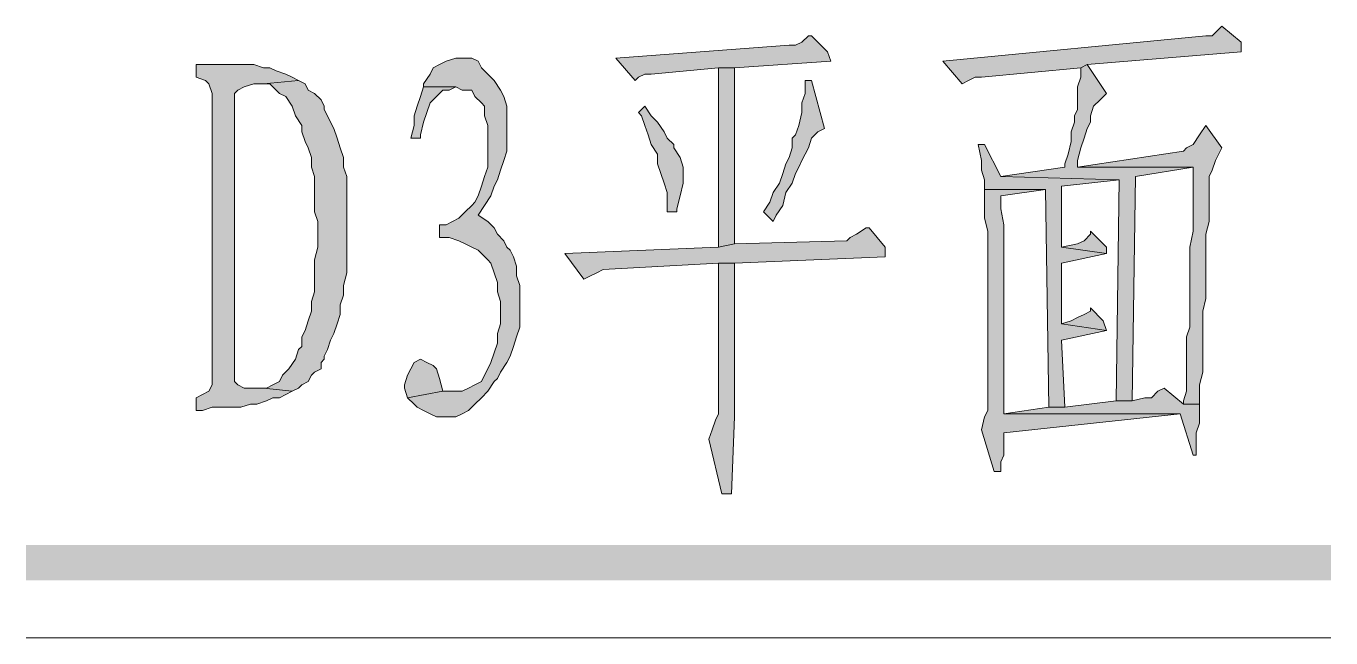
# Model space of a CAD drawing. Header units: millimetres. Extents: x 24 to 410, y 10 to 282.
# Drawn here: x 123.19 to 140.42, y 191.64 to 199.73 of the extents above; entities that cross this region are included whole.
import ezdxf

# ---------------------------------------------------------------- set-up
doc = ezdxf.new("R2010")
doc.units = ezdxf.units.MM

msp = doc.modelspace()

# ---------------------------------------------------------------- hatches: boundary and pattern name
h = msp.add_hatch(color=7)
h.dxf.hatch_style = 2
h.paths.add_polyline_path([(138.980333, 199.728667), (138.938, 199.686333), (138.853333, 199.601667), (138.768667, 199.601667), (135.297333, 199.263), (135.551333, 198.966667), (135.636, 199.009), (135.720667, 199.051333), (135.805333, 199.051333), (137.117667, 199.178333), (137.202333, 199.220667), (139.234333, 199.39), (139.234333, 199.517)])
h = msp.add_hatch(color=7)
h.dxf.hatch_style = 2
h.paths.add_polyline_path([(133.561667, 199.601667), (133.519333, 199.601667), (133.434667, 199.517), (133.35, 199.474667), (133.265333, 199.474667), (130.979333, 199.305333), (131.233333, 199.009), (131.275667, 199.051333), (131.360333, 199.093667), (131.445, 199.093667), (132.334, 199.178333), (132.545667, 199.178333), (133.815667, 199.263), (133.773333, 199.39)])
h = msp.add_hatch(color=7)
h.dxf.hatch_style = 2
h.paths.add_polyline_path([(126.195667, 199.220667), (125.433667, 199.220667), (125.433667, 199.051333), (125.560667, 199.009), (125.603, 198.966667), (125.645333, 198.839667), (125.645333, 194.987333), (125.603, 194.902667), (125.518333, 194.860333), (125.433667, 194.818), (125.433667, 194.648667), (125.518333, 194.648667), (125.645333, 194.691), (126.026333, 194.691), (126.153333, 194.733333), (126.238, 194.733333), (126.365, 194.775667), (126.449667, 194.818), (126.534333, 194.818), (126.619, 194.860333), (126.703667, 194.902667), (126.322667, 194.945), (126.195667, 194.945), (126.068667, 194.945), (125.984, 194.987333), (125.941667, 195.029667), (125.941667, 198.839667), (125.984, 198.882), (126.068667, 198.924333), (126.195667, 198.966667), (126.322667, 198.966667), (126.788333, 199.009), (126.703667, 199.051333), (126.619, 199.093667), (126.492, 199.136), (126.407333, 199.178333), (126.322667, 199.178333)])
h = msp.add_hatch(color=7)
h.dxf.hatch_style = 2
h.paths.add_polyline_path([(128.947333, 199.305333), (128.862667, 199.305333), (128.735667, 199.263), (128.651, 199.220667), (128.566333, 199.178333), (128.524, 199.093667), (128.439333, 198.966667), (128.439333, 198.924333), (128.862667, 198.924333), (128.947333, 198.882), (129.074333, 198.882), (129.116667, 198.797333), (129.201333, 198.712667), (129.243667, 198.670333), (129.243667, 198.543333), (129.286, 198.416333), (129.286, 197.866), (129.243667, 197.739), (129.201333, 197.612), (129.159, 197.485), (129.116667, 197.400333), (129.074333, 197.358), (128.989667, 197.273333), (128.905, 197.188667), (128.820333, 197.146333), (128.735667, 197.104), (128.651, 197.104), (128.651, 196.934667), (128.778, 196.934667), (128.905, 196.892333), (128.989667, 196.85), (129.074333, 196.807667), (129.159, 196.765333), (129.201333, 196.723), (129.286, 196.638333), (129.328333, 196.596), (129.370667, 196.469), (129.413, 196.342), (129.413, 196.215), (129.455333, 196.088), (129.455333, 195.791667), (129.413, 195.664667), (129.413, 195.537667), (129.370667, 195.410667), (129.328333, 195.283667), (129.286, 195.199), (129.243667, 195.114333), (129.201333, 195.029667), (129.116667, 194.987333), (129.032, 194.945), (128.947333, 194.902667), (128.693333, 194.902667), (128.227667, 194.818), (128.312333, 194.733333), (128.354667, 194.691), (128.439333, 194.648667), (128.524, 194.606333), (128.608667, 194.564), (128.862667, 194.564), (128.947333, 194.606333), (129.032, 194.648667), (129.116667, 194.733333), (129.201333, 194.818), (129.286, 194.902667), (129.370667, 195.029667), (129.413, 195.072), (129.455333, 195.156667), (129.54, 195.283667), (129.582333, 195.368333), (129.624667, 195.495333), (129.667, 195.622333), (129.709333, 195.749333), (129.709333, 196.299667), (129.667, 196.426667), (129.667, 196.553667), (129.624667, 196.680667), (129.582333, 196.765333), (129.54, 196.807667), (129.497667, 196.892333), (129.413, 196.977), (129.370667, 197.061667), (129.286, 197.146333), (129.159, 197.231), (129.243667, 197.358), (129.328333, 197.485), (129.370667, 197.612), (129.413, 197.696667), (129.455333, 197.823667), (129.497667, 197.950667), (129.54, 198.077667), (129.54, 198.670333), (129.497667, 198.797333), (129.455333, 198.882), (129.370667, 199.009), (129.286, 199.093667), (129.201333, 199.178333), (129.159, 199.263), (129.074333, 199.305333)])
h = msp.add_hatch(color=7)
h.dxf.hatch_style = 2
h.paths.add_polyline_path([(132.545667, 199.178333), (132.334, 199.178333), (132.334, 198.882), (132.334, 196.807667), (132.545667, 196.85)])
h = msp.add_hatch(color=7)
h.dxf.hatch_style = 2
h.paths.add_polyline_path([(137.202333, 199.220667), (137.117667, 199.178333), (137.117667, 199.051333), (137.075333, 198.924333), (137.075333, 198.628), (137.033, 198.543333), (137.033, 198.458667), (136.990667, 198.331667), (136.990667, 198.204667), (136.948333, 198.035333), (136.906, 197.908333), (136.906, 197.866), (136.059333, 197.739), (137.625667, 197.696667), (137.583333, 194.775667), (137.795, 194.775667), (137.837333, 197.739), (138.599333, 197.866), (137.075333, 197.866), (137.075333, 197.950667), (137.117667, 198.12), (137.16, 198.247), (137.202333, 198.374), (137.244667, 198.458667), (137.244667, 198.543333), (137.287, 198.670333), (137.371667, 198.755), (137.456333, 198.839667)])
h = msp.add_hatch(color=7)
h.dxf.hatch_style = 2
h.paths.add_polyline_path([(126.788333, 199.009), (126.322667, 198.966667), (126.407333, 198.966667), (126.449667, 198.924333), (126.534333, 198.839667), (126.619, 198.797333), (126.703667, 198.670333), (126.746, 198.543333), (126.830667, 198.416333), (126.830667, 198.331667), (126.873, 198.204667), (126.915333, 198.12), (126.957667, 197.993), (126.957667, 197.866), (127, 197.739), (127, 197.273333), (127.042333, 197.146333), (127.042333, 196.807667), (127, 196.638333), (127, 196.215), (126.957667, 196.088), (126.957667, 195.961), (126.915333, 195.834), (126.873, 195.707), (126.830667, 195.622333), (126.830667, 195.495333), (126.788333, 195.453), (126.746, 195.326), (126.661333, 195.199), (126.576667, 195.114333), (126.534333, 195.029667), (126.449667, 194.987333), (126.365, 194.945), (126.322667, 194.945), (126.703667, 194.902667), (126.788333, 194.945), (126.830667, 194.987333), (126.915333, 195.029667), (126.957667, 195.114333), (127, 195.156667), (127.084667, 195.199), (127.084667, 195.283667), (127.127, 195.326), (127.127, 195.368333), (127.169333, 195.453), (127.211667, 195.58), (127.254, 195.664667), (127.296333, 195.791667), (127.338667, 195.918667), (127.338667, 196.045667), (127.381, 196.172667), (127.381, 196.299667), (127.423333, 196.469), (127.423333, 197.739), (127.381, 197.866), (127.381, 197.993), (127.338667, 198.12), (127.296333, 198.247), (127.254, 198.374), (127.211667, 198.458667), (127.169333, 198.543333), (127.127, 198.628), (127.127, 198.670333), (127.084667, 198.755), (127, 198.839667), (126.915333, 198.882), (126.873, 198.966667)])
h = msp.add_hatch(color=7)
h.dxf.hatch_style = 2
h.paths.add_polyline_path([(133.561667, 199.009), (133.477, 199.009), (133.477, 198.966667), (133.477, 198.839667), (133.434667, 198.712667), (133.434667, 198.585667), (133.392333, 198.416333), (133.35, 198.289333), (133.307667, 198.247), (133.307667, 198.12), (133.265333, 197.993), (133.223, 197.908333), (133.180667, 197.781333), (133.138333, 197.654333), (133.053667, 197.527333), (133.011333, 197.400333), (132.926667, 197.273333), (133.053667, 197.146333), (133.096, 197.231), (133.180667, 197.358), (133.223, 197.527333), (133.307667, 197.654333), (133.35, 197.781333), (133.392333, 197.866), (133.434667, 197.950667), (133.477, 198.035333), (133.519333, 198.12), (133.561667, 198.247), (133.646333, 198.331667), (133.731, 198.374)])
h = msp.add_hatch(color=7)
h.dxf.hatch_style = 2
h.paths.add_polyline_path([(128.439333, 198.924333), (128.397, 198.797333), (128.354667, 198.670333), (128.312333, 198.543333), (128.312333, 198.416333), (128.27, 198.247), (128.397, 198.247), (128.397, 198.289333), (128.439333, 198.458667), (128.481667, 198.585667), (128.524, 198.712667), (128.566333, 198.755), (128.608667, 198.797333), (128.693333, 198.882), (128.778, 198.882), (128.862667, 198.924333)])
h = msp.add_hatch(color=7)
h.dxf.hatch_style = 2
h.paths.add_polyline_path([(131.360333, 198.670333), (131.275667, 198.585667), (131.318, 198.543333), (131.360333, 198.416333), (131.402667, 198.289333), (131.445, 198.162333), (131.529667, 198.035333), (131.529667, 197.908333), (131.572, 197.781333), (131.614333, 197.654333), (131.656667, 197.527333), (131.656667, 197.273333), (131.783667, 197.273333), (131.783667, 197.315667), (131.826, 197.485), (131.868333, 197.654333), (131.868333, 197.866), (131.826, 197.993), (131.741333, 198.12), (131.741333, 198.162333), (131.656667, 198.247), (131.614333, 198.331667), (131.529667, 198.458667), (131.445, 198.543333)])
h = msp.add_hatch(color=7)
h.dxf.hatch_style = 2
h.paths.add_polyline_path([(138.768667, 198.416333), (138.684, 198.289333), (138.599333, 198.162333), (138.514667, 198.12), (138.472333, 198.077667), (137.075333, 197.866), (138.599333, 197.866), (138.599333, 197.739), (138.599333, 197.019333), (138.557, 196.807667), (138.557, 195.749333), (138.514667, 195.622333), (138.514667, 194.987333), (138.514667, 194.945), (138.514667, 194.902667), (138.472333, 194.775667), (138.472333, 194.733333), (138.684, 194.733333), (138.684, 194.987333), (138.726333, 195.156667), (138.726333, 195.961), (138.768667, 196.130333), (138.768667, 196.977), (138.811, 197.146333), (138.811, 197.739), (138.853333, 197.823667), (138.895667, 197.950667), (138.980333, 198.12)])
h = msp.add_hatch(color=7)
h.dxf.hatch_style = 2
h.paths.add_polyline_path([(135.847667, 198.162333), (135.763, 198.162333), (135.805333, 197.950667), (135.805333, 197.823667), (135.847667, 197.696667), (135.847667, 197.569667), (136.652, 197.569667), (136.694333, 194.691), (136.906, 194.691), (136.863667, 195.58), (137.456333, 195.707), (136.863667, 195.791667), (136.863667, 196.596), (137.456333, 196.723), (136.863667, 196.807667), (136.863667, 197.612), (137.625667, 197.696667), (136.059333, 197.739)])
h = msp.add_hatch(color=7)
h.dxf.hatch_style = 2
h.paths.add_polyline_path([(135.847667, 197.569667), (135.847667, 197.188667), (135.89, 197.019333), (135.89, 194.648667), (135.847667, 194.564), (135.805333, 194.394667), (135.974667, 193.844333), (136.059333, 193.844333), (136.059333, 193.971333), (136.101667, 194.056), (136.101667, 194.352333), (138.43, 194.606333), (136.101667, 194.606333), (136.101667, 194.648667), (136.101667, 197.104), (136.059333, 197.315667), (136.059333, 197.485), (136.652, 197.569667)])
h = msp.add_hatch(color=7)
h.dxf.hatch_style = 2
h.paths.add_polyline_path([(134.323667, 197.061667), (134.281333, 197.061667), (134.154333, 196.977), (134.069667, 196.934667), (134.027333, 196.892333), (132.545667, 196.85), (132.334, 196.807667), (130.302, 196.723), (130.556, 196.384333), (130.640667, 196.426667), (130.725333, 196.469), (130.81, 196.511333), (132.334, 196.596), (132.545667, 196.596), (134.535333, 196.680667), (134.535333, 196.807667)])
h = msp.add_hatch(color=7)
h.dxf.hatch_style = 2
h.paths.add_polyline_path([(137.244667, 197.019333), (137.244667, 196.977), (137.16, 196.892333), (137.075333, 196.85), (136.863667, 196.807667), (137.456333, 196.723), (137.456333, 196.807667)])
h = msp.add_hatch(color=7)
h.dxf.hatch_style = 2
h.paths.add_polyline_path([(132.545667, 196.596), (132.334, 196.596), (132.334, 196.553667), (132.334, 194.606333), (132.291667, 194.521667), (132.249333, 194.394667), (132.207, 194.267667), (132.376333, 193.548), (132.503333, 193.548), (132.545667, 194.564)])
h = msp.add_hatch(color=7)
h.dxf.hatch_style = 2
h.paths.add_polyline_path([(137.244667, 196.003333), (137.244667, 195.961), (137.16, 195.918667), (137.075333, 195.876333), (136.990667, 195.834), (136.863667, 195.791667), (137.456333, 195.707), (137.414, 195.834)])
h = msp.add_hatch(color=7)
h.dxf.hatch_style = 2
h.paths.add_polyline_path([(128.397, 195.326), (128.312333, 195.283667), (128.27, 195.199), (128.227667, 195.114333), (128.185333, 194.987333), (128.185333, 194.945), (128.227667, 194.818), (128.693333, 194.902667), (128.651, 195.072), (128.608667, 195.199), (128.566333, 195.241333), (128.481667, 195.283667)])
h = msp.add_hatch(color=7)
h.dxf.hatch_style = 2
h.paths.add_polyline_path([(138.218333, 194.945), (138.133667, 194.902667), (138.049, 194.818), (137.964333, 194.818), (137.795, 194.775667), (137.583333, 194.775667), (136.906, 194.691), (136.694333, 194.691), (136.101667, 194.606333), (138.43, 194.606333), (138.599333, 194.056), (138.641667, 194.056), (138.641667, 194.140667), (138.641667, 194.352333), (138.684, 194.479333), (138.684, 194.733333), (138.472333, 194.733333)])
h = msp.add_hatch(color=7)
h.dxf.hatch_style = 2
h.paths.add_polyline_path([(123.19, 192.870667), (123.19, 192.405), (140.419667, 192.870667)])
h = msp.add_hatch(color=7)
h.dxf.hatch_style = 2
h.paths.add_polyline_path([(123.19, 192.405), (140.419667, 192.870667), (140.419667, 192.405)])

# ---------------------------------------------------------------- linework, layer by layer
at = {"color": 7, "lineweight": 0}
for points in [[(138.980333, 199.728667), (138.938, 199.686333), (138.853333, 199.601667), (138.768667, 199.601667), (135.297333, 199.263), (135.551333, 198.966667), (135.636, 199.009), (135.720667, 199.051333), (135.805333, 199.051333), (137.117667, 199.178333), (137.202333, 199.220667), (139.234333, 199.39), (139.234333, 199.517)], [(133.561667, 199.601667), (133.519333, 199.601667), (133.434667, 199.517), (133.35, 199.474667), (133.265333, 199.474667), (130.979333, 199.305333), (131.233333, 199.009), (131.275667, 199.051333), (131.360333, 199.093667), (131.445, 199.093667), (132.334, 199.178333), (132.545667, 199.178333), (133.815667, 199.263), (133.773333, 199.39)], [(126.195667, 199.220667), (125.433667, 199.220667), (125.433667, 199.051333), (125.560667, 199.009), (125.603, 198.966667), (125.645333, 198.839667), (125.645333, 194.987333), (125.603, 194.902667), (125.518333, 194.860333), (125.433667, 194.818), (125.433667, 194.648667), (125.518333, 194.648667), (125.645333, 194.691), (126.026333, 194.691), (126.153333, 194.733333), (126.238, 194.733333), (126.365, 194.775667), (126.449667, 194.818), (126.534333, 194.818), (126.619, 194.860333), (126.703667, 194.902667), (126.322667, 194.945), (126.195667, 194.945), (126.068667, 194.945), (125.984, 194.987333), (125.941667, 195.029667), (125.941667, 198.839667), (125.984, 198.882), (126.068667, 198.924333), (126.195667, 198.966667), (126.322667, 198.966667), (126.788333, 199.009), (126.703667, 199.051333), (126.619, 199.093667), (126.492, 199.136), (126.407333, 199.178333), (126.322667, 199.178333)], [(128.947333, 199.305333), (128.862667, 199.305333), (128.735667, 199.263), (128.651, 199.220667), (128.566333, 199.178333), (128.524, 199.093667), (128.439333, 198.966667), (128.439333, 198.924333), (128.862667, 198.924333), (128.947333, 198.882), (129.074333, 198.882), (129.116667, 198.797333), (129.201333, 198.712667), (129.243667, 198.670333), (129.243667, 198.543333), (129.286, 198.416333), (129.286, 197.866), (129.243667, 197.739), (129.201333, 197.612), (129.159, 197.485), (129.116667, 197.400333), (129.074333, 197.358), (128.989667, 197.273333), (128.905, 197.188667), (128.820333, 197.146333), (128.735667, 197.104), (128.651, 197.104), (128.651, 196.934667), (128.778, 196.934667), (128.905, 196.892333), (128.989667, 196.85), (129.074333, 196.807667), (129.159, 196.765333), (129.201333, 196.723), (129.286, 196.638333), (129.328333, 196.596), (129.370667, 196.469), (129.413, 196.342), (129.413, 196.215), (129.455333, 196.088), (129.455333, 195.791667), (129.413, 195.664667), (129.413, 195.537667), (129.370667, 195.410667), (129.328333, 195.283667), (129.286, 195.199), (129.243667, 195.114333), (129.201333, 195.029667), (129.116667, 194.987333), (129.032, 194.945), (128.947333, 194.902667), (128.693333, 194.902667), (128.227667, 194.818), (128.312333, 194.733333), (128.354667, 194.691), (128.439333, 194.648667), (128.524, 194.606333), (128.608667, 194.564), (128.862667, 194.564), (128.947333, 194.606333), (129.032, 194.648667), (129.116667, 194.733333), (129.201333, 194.818), (129.286, 194.902667), (129.370667, 195.029667), (129.413, 195.072), (129.455333, 195.156667), (129.54, 195.283667), (129.582333, 195.368333), (129.624667, 195.495333), (129.667, 195.622333), (129.709333, 195.749333), (129.709333, 196.299667), (129.667, 196.426667), (129.667, 196.553667), (129.624667, 196.680667), (129.582333, 196.765333), (129.54, 196.807667), (129.497667, 196.892333), (129.413, 196.977), (129.370667, 197.061667), (129.286, 197.146333), (129.159, 197.231), (129.243667, 197.358), (129.328333, 197.485), (129.370667, 197.612), (129.413, 197.696667), (129.455333, 197.823667), (129.497667, 197.950667), (129.54, 198.077667), (129.54, 198.670333), (129.497667, 198.797333), (129.455333, 198.882), (129.370667, 199.009), (129.286, 199.093667), (129.201333, 199.178333), (129.159, 199.263), (129.074333, 199.305333)], [(132.545667, 199.178333), (132.334, 199.178333), (132.334, 198.882), (132.334, 196.807667), (132.545667, 196.85)], [(137.202333, 199.220667), (137.117667, 199.178333), (137.117667, 199.051333), (137.075333, 198.924333), (137.075333, 198.628), (137.033, 198.543333), (137.033, 198.458667), (136.990667, 198.331667), (136.990667, 198.204667), (136.948333, 198.035333), (136.906, 197.908333), (136.906, 197.866), (136.059333, 197.739), (137.625667, 197.696667), (137.583333, 194.775667), (137.795, 194.775667), (137.837333, 197.739), (138.599333, 197.866), (137.075333, 197.866), (137.075333, 197.950667), (137.117667, 198.12), (137.16, 198.247), (137.202333, 198.374), (137.244667, 198.458667), (137.244667, 198.543333), (137.287, 198.670333), (137.371667, 198.755), (137.456333, 198.839667)], [(126.788333, 199.009), (126.322667, 198.966667), (126.407333, 198.966667), (126.449667, 198.924333), (126.534333, 198.839667), (126.619, 198.797333), (126.703667, 198.670333), (126.746, 198.543333), (126.830667, 198.416333), (126.830667, 198.331667), (126.873, 198.204667), (126.915333, 198.12), (126.957667, 197.993), (126.957667, 197.866), (127, 197.739), (127, 197.273333), (127.042333, 197.146333), (127.042333, 196.807667), (127, 196.638333), (127, 196.215), (126.957667, 196.088), (126.957667, 195.961), (126.915333, 195.834), (126.873, 195.707), (126.830667, 195.622333), (126.830667, 195.495333), (126.788333, 195.453), (126.746, 195.326), (126.661333, 195.199), (126.576667, 195.114333), (126.534333, 195.029667), (126.449667, 194.987333), (126.365, 194.945), (126.322667, 194.945), (126.703667, 194.902667), (126.788333, 194.945), (126.830667, 194.987333), (126.915333, 195.029667), (126.957667, 195.114333), (127, 195.156667), (127.084667, 195.199), (127.084667, 195.283667), (127.127, 195.326), (127.127, 195.368333), (127.169333, 195.453), (127.211667, 195.58), (127.254, 195.664667), (127.296333, 195.791667), (127.338667, 195.918667), (127.338667, 196.045667), (127.381, 196.172667), (127.381, 196.299667), (127.423333, 196.469), (127.423333, 197.739), (127.381, 197.866), (127.381, 197.993), (127.338667, 198.12), (127.296333, 198.247), (127.254, 198.374), (127.211667, 198.458667), (127.169333, 198.543333), (127.127, 198.628), (127.127, 198.670333), (127.084667, 198.755), (127, 198.839667), (126.915333, 198.882), (126.873, 198.966667)], [(133.561667, 199.009), (133.477, 199.009), (133.477, 198.966667), (133.477, 198.839667), (133.434667, 198.712667), (133.434667, 198.585667), (133.392333, 198.416333), (133.35, 198.289333), (133.307667, 198.247), (133.307667, 198.12), (133.265333, 197.993), (133.223, 197.908333), (133.180667, 197.781333), (133.138333, 197.654333), (133.053667, 197.527333), (133.011333, 197.400333), (132.926667, 197.273333), (133.053667, 197.146333), (133.096, 197.231), (133.180667, 197.358), (133.223, 197.527333), (133.307667, 197.654333), (133.35, 197.781333), (133.392333, 197.866), (133.434667, 197.950667), (133.477, 198.035333), (133.519333, 198.12), (133.561667, 198.247), (133.646333, 198.331667), (133.731, 198.374)], [(128.439333, 198.924333), (128.397, 198.797333), (128.354667, 198.670333), (128.312333, 198.543333), (128.312333, 198.416333), (128.27, 198.247), (128.397, 198.247), (128.397, 198.289333), (128.439333, 198.458667), (128.481667, 198.585667), (128.524, 198.712667), (128.566333, 198.755), (128.608667, 198.797333), (128.693333, 198.882), (128.778, 198.882), (128.862667, 198.924333)], [(131.360333, 198.670333), (131.275667, 198.585667), (131.318, 198.543333), (131.360333, 198.416333), (131.402667, 198.289333), (131.445, 198.162333), (131.529667, 198.035333), (131.529667, 197.908333), (131.572, 197.781333), (131.614333, 197.654333), (131.656667, 197.527333), (131.656667, 197.273333), (131.783667, 197.273333), (131.783667, 197.315667), (131.826, 197.485), (131.868333, 197.654333), (131.868333, 197.866), (131.826, 197.993), (131.741333, 198.12), (131.741333, 198.162333), (131.656667, 198.247), (131.614333, 198.331667), (131.529667, 198.458667), (131.445, 198.543333)], [(138.768667, 198.416333), (138.684, 198.289333), (138.599333, 198.162333), (138.514667, 198.12), (138.472333, 198.077667), (137.075333, 197.866), (138.599333, 197.866), (138.599333, 197.739), (138.599333, 197.019333), (138.557, 196.807667), (138.557, 195.749333), (138.514667, 195.622333), (138.514667, 194.987333), (138.514667, 194.945), (138.514667, 194.902667), (138.472333, 194.775667), (138.472333, 194.733333), (138.684, 194.733333), (138.684, 194.987333), (138.726333, 195.156667), (138.726333, 195.961), (138.768667, 196.130333), (138.768667, 196.977), (138.811, 197.146333), (138.811, 197.739), (138.853333, 197.823667), (138.895667, 197.950667), (138.980333, 198.12)], [(135.847667, 198.162333), (135.763, 198.162333), (135.805333, 197.950667), (135.805333, 197.823667), (135.847667, 197.696667), (135.847667, 197.569667), (136.652, 197.569667), (136.694333, 194.691), (136.906, 194.691), (136.863667, 195.58), (137.456333, 195.707), (136.863667, 195.791667), (136.863667, 196.596), (137.456333, 196.723), (136.863667, 196.807667), (136.863667, 197.612), (137.625667, 197.696667), (136.059333, 197.739)], [(135.847667, 197.569667), (135.847667, 197.188667), (135.89, 197.019333), (135.89, 194.648667), (135.847667, 194.564), (135.805333, 194.394667), (135.974667, 193.844333), (136.059333, 193.844333), (136.059333, 193.971333), (136.101667, 194.056), (136.101667, 194.352333), (138.43, 194.606333), (136.101667, 194.606333), (136.101667, 194.648667), (136.101667, 197.104), (136.059333, 197.315667), (136.059333, 197.485), (136.652, 197.569667)], [(134.323667, 197.061667), (134.281333, 197.061667), (134.154333, 196.977), (134.069667, 196.934667), (134.027333, 196.892333), (132.545667, 196.85), (132.334, 196.807667), (130.302, 196.723), (130.556, 196.384333), (130.640667, 196.426667), (130.725333, 196.469), (130.81, 196.511333), (132.334, 196.596), (132.545667, 196.596), (134.535333, 196.680667), (134.535333, 196.807667)], [(137.244667, 197.019333), (137.244667, 196.977), (137.16, 196.892333), (137.075333, 196.85), (136.863667, 196.807667), (137.456333, 196.723), (137.456333, 196.807667)], [(132.545667, 196.596), (132.334, 196.596), (132.334, 196.553667), (132.334, 194.606333), (132.291667, 194.521667), (132.249333, 194.394667), (132.207, 194.267667), (132.376333, 193.548), (132.503333, 193.548), (132.545667, 194.564)], [(137.244667, 196.003333), (137.244667, 195.961), (137.16, 195.918667), (137.075333, 195.876333), (136.990667, 195.834), (136.863667, 195.791667), (137.456333, 195.707), (137.414, 195.834)], [(128.397, 195.326), (128.312333, 195.283667), (128.27, 195.199), (128.227667, 195.114333), (128.185333, 194.987333), (128.185333, 194.945), (128.227667, 194.818), (128.693333, 194.902667), (128.651, 195.072), (128.608667, 195.199), (128.566333, 195.241333), (128.481667, 195.283667)], [(138.218333, 194.945), (138.133667, 194.902667), (138.049, 194.818), (137.964333, 194.818), (137.795, 194.775667), (137.583333, 194.775667), (136.906, 194.691), (136.694333, 194.691), (136.101667, 194.606333), (138.43, 194.606333), (138.599333, 194.056), (138.641667, 194.056), (138.641667, 194.140667), (138.641667, 194.352333), (138.684, 194.479333), (138.684, 194.733333), (138.472333, 194.733333)]]:
    msp.add_lwpolyline(points, close=True, dxfattribs=at)
msp.add_lwpolyline([(123.19, 191.643), (140.419667, 191.643)], dxfattribs=at)

doc.saveas('drawing.dxf')
